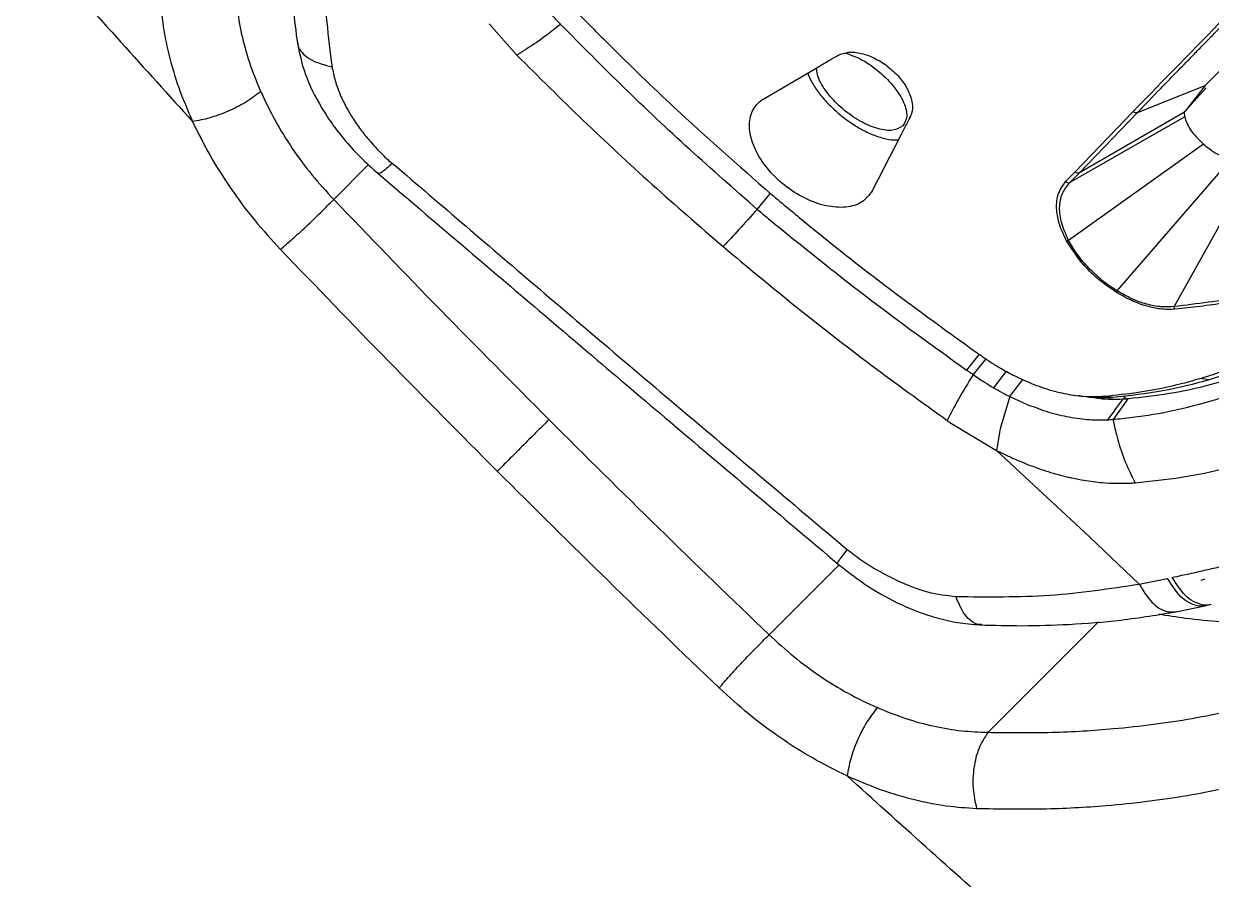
# Model space of a CAD drawing. Extents: x 400 to 501, y 484 to 634.
# Drawn here: x 478.36 to 483.71, y 574.96 to 578.82 of the extents above; entities that cross this region are included whole.
import ezdxf

# ---------------------------------------------------------------- set-up
doc = ezdxf.new("R2010")
doc.units = 0
doc.header["$MEASUREMENT"] = 0
doc.layers.add('DIM', color=3, linetype='Continuous')
doc.layers.add('GEOMETRY', color=3, linetype='Continuous', lineweight=25)

# ---------------------------------------------------------------- blocks, each defined once
blk = doc.blocks.new('2026 GRANDEE')
at = {"layer": 'GEOMETRY', "ltscale": 16}
for p, q in [((30.0297, -18.0228), (30.1549, -18.1641)), ((33.2545, -18.3003), (33.4284, -18.1258)), ((31.2669, -18.361), (31.521, -18.2117)), ((32.95, -18.422), (33.2545, -18.3003)), ((33.2545, -18.3003), (33.1642, -18.4162)), ((33.26, -18.3113), (33.1642, -18.4162)), ((31.928, -18.4381), (31.9214, -18.4515)), ((33.1628, -18.4426), (32.6454, -18.7383)), ((32.6686, -18.6892), (32.9306, -18.4176)), ((33.162, -18.4216), (32.6881, -18.6937)), ((32.6881, -18.6937), (32.95, -18.422)), ((33.162, -18.4216), (33.1642, -18.4162)), ((33.1628, -18.4426), (33.162, -18.4216)), ((31.8858, -18.5215), (31.7553, -18.7758)), ((33.2469, -18.5646), (32.6395, -18.9986)), ((29.3301, -18.8144), (29.4871, -18.6573)), ((33.3697, -18.6333), (32.8571, -19.2261)), ((33.481, -18.6397), (33.1148, -19.2971)), ((32.6263, -18.7336), (32.6686, -18.6892)), ((32.6454, -18.7383), (32.6881, -18.6937)), ((32.2366, -19.5117), (32.18, -19.5827)), ((32.2667, -19.5323), (32.2098, -19.6036)), ((32.3589, -19.5886), (32.3015, -19.6624)), ((32.3748, -19.7021), (32.4341, -19.6256)), ((32.3978, -19.6095), (32.4039, -19.6125)), ((33.2728, -19.6274), (33.2303, -19.6216)), ((33.388, -19.589), (33.2728, -19.6274)), ((32.3748, -19.7021), (32.3335, -19.8423)), ((32.3748, -19.7021), (32.4564, -19.739)), ((32.6372, -19.6916), (32.6687, -19.6971)), ((32.7892, -19.7012), (32.8009, -19.7003)), ((32.7892, -19.7012), (32.8254, -19.7075)), ((32.8377, -19.7066), (32.8009, -19.7003)), ((32.8254, -19.7075), (32.8377, -19.7066)), ((32.9072, -19.7129), (32.8397, -19.8051)), ((32.9006, -19.7135), (32.8829, -19.7146)), ((32.9072, -19.7129), (32.9006, -19.7135)), ((32.0926, -19.8099), (32.1056, -19.819)), ((32.1056, -19.819), (32.3144, -19.9447)), ((32.328, -19.866), (32.3144, -19.9447)), ((32.3143, -19.9447), (32.7337, -20.3343)), ((31.5945, -20.3505), (31.6431, -20.3914)), ((32.7337, -20.3343), (32.9579, -20.5471)), ((31.6066, -20.4599), (31.2911, -20.7754)), ((32.9579, -20.547), (33.0854, -20.5219)), ((33.2511, -20.5254), (33.2352, -20.5317)), ((33.1231, -20.6721), (33.2611, -20.644)), ((32.2754, -21.2163), (32.7744, -20.7173))]:
    blk.add_line(p, q, dxfattribs=at)
at = {"layer": 'GEOMETRY', "ltscale": 16, "flags": 128}
blk.add_lwpolyline([(31.2375, -18.8589), (31.2851, -18.8006), (31.2964, -18.7868)], dxfattribs=at)
at = {"layer": 'GEOMETRY', "ltscale": 16}
for centre, radius, start, end in [((32.9441, -18.4032), 0.0197, 226.6951, 287.4383), ((32.6822, -18.6748), 0.0198, 226.4854, 287.3924), ((32.64, -18.7191), 0.02, 226.7451, 285.8247), ((32.6291, -18.972), 0.0286, 272.7968, 291.3838), ((32.8977, -19.2466), 0.0455, 153.1199, 162.2275), ((33.1408, -19.296), 0.026, 182.4282, 210.1936)]:
    blk.add_arc(centre, radius, start, end, dxfattribs=at)
for points, knots in [([(39.3403, -18.3188), (39.2421, -18.1952), (39.0437, -17.9454), (38.7328, -17.5736), (38.408, -17.1999), (38.0687, -16.8252), (37.7247, -16.4607), (37.3161, -16.0443), (36.8313, -15.573), (36.2474, -15.036), (35.7044, -14.5629), (35.2225, -14.1602), (34.82, -13.8352), (34.4245, -13.527), (34.0364, -13.2352), (33.6442, -12.9511), (33.1606, -12.6142), (32.5822, -12.2331), (31.9193, -11.8235), (31.474, -11.572), (31.2546, -11.448)], [0, 0, 0, 0, 0.044709, 0.090349, 0.13691, 0.184379, 0.232745, 0.277954, 0.348418, 0.422679, 0.500679, 0.550525, 0.598903, 0.645795, 0.691185, 0.735062, 0.781563, 0.856423, 0.929252, 1, 1, 1, 1]), ([(25.6401, -14.8721), (25.8336, -15.1091), (26.2206, -15.5828), (26.8154, -16.304), (27.4244, -17.0269), (28.0485, -17.749), (28.4791, -18.2252), (28.6943, -18.4632)], [0, 0, 0, 0, 0.200185, 0.400293, 0.600353, 0.800276, 1, 1, 1, 1]), ([(32.9306, -18.4176), (33.0687, -18.2759), (33.3447, -17.9927), (33.7344, -17.5979), (34.1075, -17.2223), (34.4631, -16.8668), (34.8041, -16.5285), (35.1296, -16.2087), (35.4389, -15.9085), (35.6274, -15.7301), (35.7217, -15.6409)], [0, 0, 0, 0, 0.124992, 0.249991, 0.374994, 0.500001, 0.625009, 0.750013, 0.875011, 1, 1, 1, 1]), ([(32.95, -18.422), (32.9846, -18.3864), (33.0472, -18.3218), (33.13, -18.2367), (33.1928, -18.1722), (33.236, -18.1278), (33.2616, -18.1016), (33.2856, -18.0771), (33.3141, -18.0478), (33.3519, -18.0092), (33.3893, -17.9709), (33.432, -17.9273), (33.4764, -17.882), (33.5258, -17.8317), (33.5776, -17.7789), (33.6369, -17.7187), (33.6996, -17.655), (33.7727, -17.581), (33.8525, -17.5002), (33.9384, -17.4136), (34.0295, -17.3219), (34.1206, -17.2303), (34.2129, -17.1378), (34.3042, -17.0466), (34.3961, -16.955), (34.4915, -16.8601), (34.5875, -16.7648), (34.69, -16.6635), (34.795, -16.5599), (34.901, -16.4557), (35.0048, -16.354), (35.1063, -16.2549), (35.2666, -16.0991), (35.485, -15.8882), (35.6569, -15.726), (35.7444, -15.6433)], [0, 0, 0, 0, 0.0311019, 0.0562823, 0.0755408, 0.0888776, 0.0962928, 0.0993371, 0.1111645, 0.1229632, 0.1347331, 0.1464743, 0.1633002, 0.1770638, 0.1936843, 0.2131618, 0.2344577, 0.254875, 0.2849745, 0.313681, 0.3409946, 0.3771606, 0.4069531, 0.436616, 0.4726308, 0.5041053, 0.5386977, 0.5764081, 0.616164, 0.6551151, 0.6953622, 0.7345344, 0.7727634, 0.8842695, 1, 1, 1, 1]), ([(29.1349, -17.2634), (29.1294, -17.3474), (29.1177, -17.5228), (29.1262, -17.8056), (29.1527, -18.0067), (29.1665, -18.1112)], [0, 0, 0, 0, 0.305771, 0.639299, 1, 1, 1, 1]), ([(29.2933, -17.4345), (29.2862, -17.5611), (29.2721, -17.8144), (29.3056, -18.0825), (29.3224, -18.2165)], [0, 0, 0, 0, 0.5000751, 1, 1, 1, 1]), ([(29.0017, -18.3286), (28.9841, -18.2852), (28.9491, -18.1992), (28.9152, -18.0714), (28.8936, -17.9478), (28.8907, -17.8691), (28.8892, -17.8301)], [0, 0, 0, 0, 0.2581776, 0.511237, 0.7582896, 1, 1, 1, 1]), ([(28.5478, -17.8802), (28.5508, -17.9255), (28.5568, -18.0172), (28.5857, -18.1614), (28.6292, -18.3111), (28.6724, -18.4121), (28.6943, -18.4632)], [0, 0, 0, 0, 0.241188, 0.488058, 0.741291, 1, 1, 1, 1]), ([(30.2818, -17.9474), (30.293, -17.9606), (30.3152, -17.9871), (30.3396, -18.0127), (30.3518, -18.0255)], [0, 0, 0, 0, 0.49999, 1, 1, 1, 1]), ([(30.4303, -17.9751), (30.4773, -18.0229), (30.6184, -18.1663), (30.9037, -18.4421), (31.1533, -18.6613), (31.3003, -18.7903)], [0, 0, 0, 0, 0.170504, 0.511639, 1, 1, 1, 1]), ([(30.3518, -18.0255), (30.3214, -18.0491), (30.2605, -18.0965), (30.2072, -18.1311), (30.1805, -18.1484)], [0, 0, 0, 0, 0.499574, 1, 1, 1, 1]), ([(31.2375, -18.8589), (31.1351, -18.769), (30.9304, -18.5893), (30.6344, -18.3108), (30.446, -18.1206), (30.3518, -18.0255)], [0, 0, 0, 0, 0.3334574, 0.6667701, 1, 1, 1, 1]), ([(29.165, -18.1015), (29.1738, -18.1452), (29.1926, -18.2386), (29.2491, -18.3595), (29.3132, -18.462), (29.3746, -18.5426), (29.4475, -18.6236), (29.5039, -18.6738), (29.5328, -18.6995)], [0, 0, 0, 0, 0.207271, 0.443381, 0.57234, 0.70825, 0.850856, 1, 1, 1, 1]), ([(29.1675, -18.1058), (29.1685, -18.1134), (29.171, -18.1332), (29.193, -18.161), (29.2397, -18.1956), (29.2894, -18.2082), (29.3224, -18.2165)], [0, 0, 0, 0, 0.13381, 0.351078, 0.56892, 1, 1, 1, 1]), ([(30.1805, -18.1484), (30.1756, -18.1514), (30.167, -18.1567), (30.1586, -18.1618), (30.1549, -18.1641)], [0, 0, 0, 0, 0.560911, 1, 1, 1, 1]), ([(30.1549, -18.1641), (30.2538, -18.2626), (30.4516, -18.4597), (30.762, -18.7481), (30.9766, -18.934), (31.0839, -19.0269)], [0, 0, 0, 0, 0.33333, 0.666664, 1, 1, 1, 1]), ([(31.521, -18.2117), (31.5362, -18.2029), (31.5634, -18.1871), (31.5904, -18.1714), (31.6023, -18.1646)], [0, 0, 0, 0, 0.56, 1, 1, 1, 1]), ([(31.6023, -18.1646), (31.6169, -18.1588), (31.6463, -18.1472), (31.7064, -18.1533), (31.7703, -18.1777), (31.8322, -18.2177), (31.8838, -18.2688), (31.9211, -18.3255), (31.9385, -18.381), (31.9366, -18.419), (31.9289, -18.4363), (31.9271, -18.4404)], [0, 0, 0, 0, 0.1203256, 0.2422694, 0.3639867, 0.483516, 0.6039995, 0.7221035, 0.8436138, 0.9626938, 1, 1, 1, 1]), ([(31.6363, -18.1547), (31.6609, -18.1638), (31.7116, -18.1826), (31.7906, -18.2392), (31.8577, -18.3078), (31.9013, -18.3789), (31.9171, -18.4433), (31.9011, -18.4698), (31.8931, -18.483)], [0, 0, 0, 0, 0.1583553, 0.3266842, 0.4950132, 0.6633421, 0.8316711, 1, 1, 1, 1]), ([(29.3223, -18.2166), (29.3264, -18.2373), (29.3347, -18.2786), (29.3581, -18.3424), (29.3878, -18.403), (29.4222, -18.4597), (29.4596, -18.5119), (29.4973, -18.5562), (29.5297, -18.5912), (29.5526, -18.6153), (29.5729, -18.6354), (29.5871, -18.646), (29.5951, -18.652)], [0, 0, 0, 0, 0.141773, 0.282083, 0.422881, 0.542442, 0.659487, 0.775384, 0.85224, 0.910186, 0.949485, 1, 1, 1, 1]), ([(31.8931, -18.483), (31.8795, -18.4914), (31.8523, -18.5084), (31.7814, -18.4991), (31.7012, -18.465), (31.6208, -18.4088), (31.5545, -18.3402), (31.511, -18.2726), (31.5061, -18.2373), (31.504, -18.2217)], [0, 0, 0, 0, 0.147384, 0.294768, 0.442151, 0.589535, 0.736919, 0.884303, 1, 1, 1, 1]), ([(31.4647, -18.2448), (31.4703, -18.2584), (31.4822, -18.2872), (31.5137, -18.3341), (31.5544, -18.3821), (31.6025, -18.4274), (31.6554, -18.4678), (31.7107, -18.5015), (31.7659, -18.527), (31.8176, -18.5421), (31.8543, -18.548), (31.8704, -18.5456), (31.8737, -18.545)], [0, 0, 0, 0, 0.096704, 0.206126, 0.315547, 0.424968, 0.53439, 0.643811, 0.753232, 0.862654, 0.972075, 1, 1, 1, 1]), ([(29.0017, -18.3286), (28.9802, -18.3447), (28.9371, -18.377), (28.8552, -18.4183), (28.7703, -18.45), (28.7196, -18.4588), (28.6943, -18.4632)], [0, 0, 0, 0, 0.25, 0.5, 0.75, 1, 1, 1, 1]), ([(29.0017, -18.3286), (29.0223, -18.3722), (29.0632, -18.459), (29.1415, -18.5845), (29.2294, -18.7043), (29.2967, -18.7778), (29.3301, -18.8144)], [0, 0, 0, 0, 0.254302, 0.505865, 0.754396, 1, 1, 1, 1]), ([(31.7553, -18.7758), (31.7416, -18.7942), (31.7144, -18.8311), (31.6389, -18.8535), (31.548, -18.8475), (31.4499, -18.812), (31.357, -18.7522), (31.2792, -18.6752), (31.2247, -18.5895), (31.1989, -18.5041), (31.2052, -18.4284), (31.2342, -18.3828), (31.2602, -18.3654), (31.2669, -18.361)], [0, 0, 0, 0, 0.098309, 0.196625, 0.294658, 0.391648, 0.487354, 0.582142, 0.676788, 0.772116, 0.868639, 0.966339, 1, 1, 1, 1]), ([(31.9271, -18.4404), (31.9194, -18.4555), (31.9057, -18.4825), (31.8918, -18.5096), (31.8858, -18.5215)], [0, 0, 0, 0, 0.56, 1, 1, 1, 1]), ([(33.1628, -18.4426), (33.1652, -18.4513), (33.1699, -18.4688), (33.1883, -18.5008), (33.2138, -18.5338), (33.2359, -18.5543), (33.2469, -18.5646)], [0, 0, 0, 0, 0.247886, 0.498032, 0.749147, 1, 1, 1, 1]), ([(28.6943, -18.4632), (28.7195, -18.5146), (28.7698, -18.617), (28.8646, -18.7655), (28.9702, -18.9078), (29.0505, -18.9956), (29.0904, -19.0393)], [0, 0, 0, 0, 0.254022, 0.505539, 0.754196, 1, 1, 1, 1]), ([(33.2469, -18.5646), (33.2556, -18.5717), (33.2757, -18.5884), (33.308, -18.6089), (33.3415, -18.6249), (33.3603, -18.6305), (33.3697, -18.6333)], [0, 0, 0, 0, 0.216044, 0.501812, 0.752075, 1, 1, 1, 1]), ([(29.5952, -18.6519), (29.5775, -18.667), (29.5508, -18.6898), (29.5326, -18.6993), (29.531, -18.6961), (29.5306, -18.6951)], [0, 0, 0, 0, 0.582104, 0.876358, 1, 1, 1, 1]), ([(29.5952, -18.6519), (29.8157, -18.8408), (30.2567, -19.2187), (30.9245, -19.7859), (31.3712, -20.1623), (31.5945, -20.3505)], [0, 0, 0, 0, 0.333328, 0.666669, 1, 1, 1, 1]), ([(29.5293, -18.6966), (29.7566, -18.8905), (30.2151, -19.2817), (30.9062, -19.8687), (31.3691, -20.2601), (31.5985, -20.4541)], [0, 0, 0, 0, 0.331339, 0.668676, 1, 1, 1, 1]), ([(32.6305, -19.0005), (32.6186, -18.9755), (32.596, -18.9279), (32.5834, -18.8582), (32.5877, -18.7889), (32.6126, -18.7533), (32.6263, -18.7336)], [0, 0, 0, 0, 0.234949, 0.448746, 0.695468, 1, 1, 1, 1]), ([(32.6395, -18.9986), (32.6278, -18.9727), (32.6043, -18.9209), (32.5962, -18.8485), (32.6078, -18.785), (32.6329, -18.7539), (32.6454, -18.7383)], [0, 0, 0, 0, 0.250872, 0.501174, 0.750898, 1, 1, 1, 1]), ([(29.0904, -19.0393), (29.1079, -19.0242), (29.1431, -18.9941), (29.2074, -18.935), (29.2728, -18.8724), (29.311, -18.8337), (29.3301, -18.8144)], [0, 0, 0, 0, 0.25, 0.5, 0.75, 1, 1, 1, 1]), ([(29.3301, -18.8144), (29.4901, -18.981), (29.8101, -19.3141), (30.1363, -19.6422), (30.2993, -19.8062)], [0, 0, 0, 0, 0.5001736, 1, 1, 1, 1]), ([(31.3003, -18.7903), (31.3528, -18.8341), (31.5103, -18.9655), (31.8172, -19.2091), (32.078, -19.3973), (32.2282, -19.5058)], [0, 0, 0, 0, 0.174776, 0.524458, 1, 1, 1, 1]), ([(31.2375, -18.8589), (31.2091, -18.8905), (31.1523, -18.9539), (31.1067, -19.0026), (31.0839, -19.0269)], [0, 0, 0, 0, 0.5000004, 1, 1, 1, 1]), ([(31.2375, -18.8589), (31.2481, -18.8677), (31.267, -18.8836), (31.286, -18.8993), (31.2944, -18.9062)], [0, 0, 0, 0, 0.56, 1, 1, 1, 1]), ([(31.2944, -18.9062), (31.4391, -19.0236), (31.7284, -19.2583), (32.0295, -19.4746), (32.18, -19.5827)], [0, 0, 0, 0, 0.5001174, 1, 1, 1, 1]), ([(31.0839, -19.0269), (31.1931, -19.1179), (31.4116, -19.2998), (31.7487, -19.5614), (31.9779, -19.7271), (32.0926, -19.8099)], [0, 0, 0, 0, 0.333336, 0.66667, 1, 1, 1, 1]), ([(32.8543, -19.2327), (32.8249, -19.2124), (32.7712, -19.1751), (32.6913, -19.0956), (32.6534, -19.0363), (32.6305, -19.0005)], [0, 0, 0, 0, 0.323173, 0.5911208, 1, 1, 1, 1]), ([(32.8571, -19.2261), (32.8347, -19.2109), (32.7899, -19.1807), (32.7299, -19.1243), (32.6774, -19.0631), (32.6521, -19.0201), (32.6395, -18.9986)], [0, 0, 0, 0, 0.250154, 0.500352, 0.750371, 1, 1, 1, 1]), ([(29.0904, -19.0393), (29.2516, -19.2072), (29.5739, -19.5428), (29.9026, -19.8734), (30.0669, -20.0386)], [0, 0, 0, 0, 0.500165, 1, 1, 1, 1]), ([(33.703, -19.1866), (33.6106, -19.211), (33.4256, -19.2599), (33.2184, -19.2847), (33.1148, -19.2971)], [0, 0, 0, 0, 0.499993, 1, 1, 1, 1]), ([(33.7079, -19.199), (33.6676, -19.2102), (33.5875, -19.2325), (33.4654, -19.2592), (33.3469, -19.2805), (33.2326, -19.2971), (33.1563, -19.3051), (33.1183, -19.3091)], [0, 0, 0, 0, 0.219876, 0.437119, 0.636174, 0.818383, 1, 1, 1, 1]), ([(33.1183, -19.3091), (33.0973, -19.3096), (33.0579, -19.3107), (32.9913, -19.2962), (32.9235, -19.2721), (32.8775, -19.2459), (32.8543, -19.2327)], [0, 0, 0, 0, 0.26372, 0.496598, 0.746741, 1, 1, 1, 1]), ([(33.1148, -19.2971), (33.0955, -19.2983), (33.0569, -19.3007), (32.9917, -19.2876), (32.9241, -19.264), (32.8794, -19.2387), (32.8571, -19.2261)], [0, 0, 0, 0, 0.249506, 0.499491, 0.749738, 1, 1, 1, 1]), ([(32.2282, -19.5058), (32.2325, -19.5087), (32.241, -19.5147), (32.2495, -19.5207), (32.2538, -19.5237)], [0, 0, 0, 0, 0.499998, 1, 1, 1, 1]), ([(32.2538, -19.5237), (32.2678, -19.5332), (32.2959, -19.5523), (32.344, -19.5814), (32.3782, -19.5993), (32.3978, -19.6095)], [0, 0, 0, 0, 0.298802, 0.597593, 1, 1, 1, 1]), ([(32.2098, -19.6036), (32.1868, -19.6416), (32.1408, -19.7177), (32.1086, -19.7791), (32.0926, -19.8099)], [0, 0, 0, 0, 0.499709, 1, 1, 1, 1]), ([(32.18, -19.5827), (32.1856, -19.5866), (32.1955, -19.5936), (32.2054, -19.6006), (32.2098, -19.6036)], [0, 0, 0, 0, 0.56, 1, 1, 1, 1]), ([(32.2098, -19.6036), (32.2267, -19.6152), (32.2569, -19.6358), (32.2878, -19.6543), (32.3015, -19.6624)], [0, 0, 0, 0, 0.559982, 1, 1, 1, 1]), ([(32.4039, -19.6125), (32.4343, -19.6264), (32.4956, -19.6545), (32.5868, -19.6824), (32.6758, -19.6993), (32.7427, -19.7036), (32.7793, -19.7017), (32.7892, -19.7012)], [0, 0, 0, 0, 0.226394, 0.457624, 0.683971, 0.91481, 1, 1, 1, 1]), ([(32.8009, -19.7003), (32.8519, -19.6951), (32.9528, -19.6847), (33.0962, -19.6583), (33.1855, -19.6338), (33.2303, -19.6216)], [0, 0, 0, 0, 0.33684, 0.667853, 1, 1, 1, 1]), ([(33.2728, -19.6274), (33.2044, -19.6456), (33.0673, -19.6822), (32.9144, -19.6984), (32.8377, -19.7066)], [0, 0, 0, 0, 0.498217, 1, 1, 1, 1]), ([(33.4547, -19.5945), (33.3961, -19.614), (33.2812, -19.6523), (33.0975, -19.6915), (32.9697, -19.7059), (32.9072, -19.7129)], [0, 0, 0, 0, 0.347624, 0.680411, 1, 1, 1, 1]), ([(33.2303, -19.6216), (33.2519, -19.6149), (33.2906, -19.603), (33.3278, -19.5894), (33.3441, -19.5834)], [0, 0, 0, 0, 0.560267, 1, 1, 1, 1]), ([(32.3015, -19.6624), (32.3151, -19.6702), (32.3394, -19.6841), (32.364, -19.6966), (32.3748, -19.7021)], [0, 0, 0, 0, 0.559988, 1, 1, 1, 1]), ([(32.8254, -19.7075), (32.795, -19.7085), (32.7494, -19.7101), (32.6994, -19.7009), (32.6827, -19.6978)], [0, 0, 0, 0, 0.665942, 1, 1, 1, 1]), ([(32.8829, -19.7146), (32.8487, -19.7157), (32.8048, -19.7171), (32.757, -19.7084), (32.7465, -19.7064)], [0, 0, 0, 0, 0.7802109, 1, 1, 1, 1]), ([(32.883, -19.7146), (32.8822, -19.7157), (32.8597, -19.7465), (32.8371, -19.7772), (32.8154, -19.8069)], [0, 0, 0, 0, 0.036598, 1, 1, 1, 1]), ([(32.8397, -19.8051), (32.8529, -19.8038), (32.9311, -19.7965), (33.0834, -19.775), (33.2115, -19.7407), (33.2815, -19.7221)], [0, 0, 0, 0, 0.084046, 0.500033, 1, 1, 1, 1]), ([(32.9006, -19.7135), (32.8956, -19.7101), (32.8897, -19.7061), (32.886, -19.7011), (32.8855, -19.7003)], [0, 0, 0, 0, 0.850581, 1, 1, 1, 1]), ([(33.2815, -19.7221), (33.3018, -19.7158), (33.338, -19.7046), (33.373, -19.692), (33.3884, -19.6865)], [0, 0, 0, 0, 0.56, 1, 1, 1, 1]), ([(32.4564, -19.739), (32.4878, -19.7507), (32.5503, -19.774), (32.6437, -19.7959), (32.733, -19.8081), (32.7887, -19.8073), (32.8154, -19.8069)], [0, 0, 0, 0, 0.251129, 0.500007, 0.760517, 1, 1, 1, 1]), ([(30.2993, -19.8062), (30.2801, -19.8254), (30.2417, -19.8638), (30.1776, -19.9279), (30.1159, -19.9896), (30.0832, -20.0223), (30.0669, -20.0386)], [0, 0, 0, 0, 0.25, 0.5, 0.75, 1, 1, 1, 1]), ([(31.2911, -20.7754), (31.1246, -20.6154), (30.7915, -20.2955), (30.4634, -19.9693), (30.2993, -19.8062)], [0, 0, 0, 0, 0.499946, 1, 1, 1, 1]), ([(32.8154, -19.8069), (32.82, -19.8066), (32.8281, -19.8062), (32.8362, -19.8055), (32.8398, -19.8052)], [0, 0, 0, 0, 0.559997, 1, 1, 1, 1]), ([(32.8397, -19.8051), (32.84, -19.8063), (32.8419, -19.8173), (32.8466, -19.8401), (32.8556, -19.8774), (32.8732, -19.9396), (32.9007, -20.0135), (32.9278, -20.0674), (32.9394, -20.0905)], [0, 0, 0, 0, 0.011138, 0.106821, 0.223106, 0.381371, 0.734801, 1, 1, 1, 1]), ([(32.3335, -19.8423), (32.3325, -19.8468), (32.3306, -19.8548), (32.3288, -19.8626), (32.328, -19.866)], [0, 0, 0, 0, 0.559843, 1, 1, 1, 1]), ([(32.3144, -19.9447), (32.33, -19.9524), (32.3612, -19.9679), (32.4081, -19.9888), (32.4547, -20.008), (32.5011, -20.0252), (32.547, -20.0405), (32.5925, -20.0538), (32.6287, -20.0631), (32.6676, -20.0719), (32.7198, -20.0818), (32.7841, -20.0899), (32.8443, -20.0932), (32.8871, -20.0933), (32.9174, -20.0921), (32.9333, -20.0909), (32.9394, -20.0905)], [0, 0, 0, 0, 0.072327, 0.144307, 0.215901, 0.287068, 0.35786, 0.428418, 0.498884, 0.52767, 0.612267, 0.747353, 0.840991, 0.914589, 0.967688, 1, 1, 1, 1]), ([(33.1063, -20.5174), (33.121, -20.5141), (33.1468, -20.5084), (33.1836, -20.5002), (33.217, -20.4927), (33.2505, -20.4851), (33.2839, -20.4775), (33.3595, -20.4601), (33.5202, -20.4221), (33.7543, -20.3639), (34.0202, -20.2935), (34.3468, -20.2018), (34.7399, -20.083), (35.0288, -19.9821), (35.1754, -19.9309)], [0, 0, 0, 0, 0.0192858, 0.0339824, 0.0487378, 0.063552, 0.0784248, 0.0933562, 0.1645349, 0.2948545, 0.4146649, 0.5382116, 0.7655741, 1, 1, 1, 1]), ([(32.9394, -20.0905), (33.0095, -20.0832), (33.1527, -20.0684), (33.3584, -20.0259), (33.4865, -19.9834), (33.5521, -19.9616)], [0, 0, 0, 0, 0.319514, 0.651782, 1, 1, 1, 1]), ([(31.0662, -21.0151), (30.8984, -20.854), (30.5627, -20.5316), (30.2322, -20.203), (30.0669, -20.0386)], [0, 0, 0, 0, 0.499937, 1, 1, 1, 1]), ([(31.5997, -20.4526), (31.5993, -20.4527), (31.5976, -20.4532), (31.6081, -20.4371), (31.6292, -20.4096), (31.6431, -20.3914)], [0, 0, 0, 0, 0.122269, 0.417019, 1, 1, 1, 1]), ([(31.6431, -20.3914), (31.6641, -20.4076), (31.709, -20.4424), (31.7836, -20.4882), (31.8831, -20.5399), (32.0033, -20.5878), (32.0901, -20.5981), (32.1322, -20.6031)], [0, 0, 0, 0, 0.135612, 0.290866, 0.455819, 0.735913, 1, 1, 1, 1]), ([(31.595, -20.4511), (31.6353, -20.4832), (31.7227, -20.5528), (31.8476, -20.6235), (31.9608, -20.6725), (32.0548, -20.7029), (32.1538, -20.725), (32.2189, -20.7292), (32.2523, -20.7314)], [0, 0, 0, 0, 0.199057, 0.432, 0.561501, 0.699498, 0.845721, 1, 1, 1, 1]), ([(33.2193, -20.6449), (33.2062, -20.6409), (33.1801, -20.633), (33.1312, -20.5947), (33.1037, -20.5509), (33.0854, -20.5219)], [0, 0, 0, 0, 0.250645, 0.5018999, 1, 1, 1, 1]), ([(33.2408, -20.6401), (33.2276, -20.6361), (33.2013, -20.6281), (33.1524, -20.5898), (33.1247, -20.5463), (33.1063, -20.5174)], [0, 0, 0, 0, 0.251818, 0.502735, 1, 1, 1, 1]), ([(32.1322, -20.603), (32.2751, -20.6046), (32.5609, -20.6077), (32.8256, -20.5672), (32.9579, -20.547)], [0, 0, 0, 0, 0.49995, 1, 1, 1, 1]), ([(32.9579, -20.547), (32.9754, -20.5766), (33.0018, -20.6212), (33.0492, -20.6587), (33.0871, -20.6749), (33.1118, -20.6727), (33.1239, -20.6716)], [0, 0, 0, 0, 0.401773, 0.60476, 0.807322, 1, 1, 1, 1]), ([(32.2478, -20.7294), (32.2436, -20.7298), (32.2279, -20.7311), (32.202, -20.7164), (32.1635, -20.6789), (32.1447, -20.6334), (32.1321, -20.6031)], [0, 0, 0, 0, 0.084606, 0.315187, 0.544912, 1, 1, 1, 1]), ([(33.282, -20.6389), (33.2813, -20.6392), (33.2685, -20.6444), (33.2543, -20.6422), (33.2408, -20.6401)], [0, 0, 0, 0, 0.057387, 1, 1, 1, 1]), ([(32.2423, -20.7311), (32.3048, -20.7328), (32.4394, -20.7364), (32.6508, -20.7297), (32.8857, -20.7111), (33.0449, -20.6849), (33.1289, -20.671)], [0, 0, 0, 0, 0.202832, 0.437188, 0.702987, 1, 1, 1, 1]), ([(33.7718, -20.7147), (33.6748, -20.719), (33.4808, -20.7276), (33.2361, -20.7139), (33.0866, -20.6898), (33.0464, -20.6833)], [0, 0, 0, 0, 0.422248, 0.845047, 1, 1, 1, 1]), ([(33.2601, -20.6438), (33.2594, -20.6441), (33.2468, -20.6493), (33.2327, -20.647), (33.2193, -20.6449)], [0, 0, 0, 0, 0.055073, 1, 1, 1, 1]), ([(31.0662, -21.0151), (31.0812, -20.9976), (31.1114, -20.9624), (31.1704, -20.8981), (31.2331, -20.8327), (31.2718, -20.7945), (31.2911, -20.7754)], [0, 0, 0, 0, 0.25, 0.5, 0.75, 1, 1, 1, 1]), ([(31.2911, -20.7754), (31.3276, -20.8088), (31.4012, -20.876), (31.5209, -20.9639), (31.6464, -21.0423), (31.7333, -21.0832), (31.7769, -21.1038)], [0, 0, 0, 0, 0.245337, 0.493951, 0.745604, 1, 1, 1, 1]), ([(31.6423, -21.4112), (31.5909, -21.386), (31.4884, -21.3357), (31.3398, -21.2408), (31.1976, -21.1352), (31.1098, -21.055), (31.0662, -21.0151)], [0, 0, 0, 0, 0.254117, 0.505724, 0.754464, 1, 1, 1, 1]), ([(31.7769, -21.1038), (31.7608, -21.1253), (31.7285, -21.1685), (31.6872, -21.2503), (31.6555, -21.3352), (31.6467, -21.3859), (31.6423, -21.4112)], [0, 0, 0, 0, 0.25, 0.5, 0.75, 1, 1, 1, 1]), ([(32.2754, -21.2163), (32.2366, -21.2148), (32.1579, -21.2119), (32.0344, -21.1904), (31.9065, -21.1564), (31.8204, -21.1215), (31.7769, -21.1038)], [0, 0, 0, 0, 0.240878, 0.488215, 0.741539, 1, 1, 1, 1]), ([(33.3662, -21.1203), (33.3099, -21.1319), (33.1973, -21.1551), (33.0222, -21.1813), (32.8124, -21.2042), (32.5649, -21.2195), (32.3721, -21.2174), (32.2754, -21.2163)], [0, 0, 0, 0, 0.165645, 0.331324, 0.49765, 0.748234, 1, 1, 1, 1]), ([(32.2754, -21.2163), (32.2612, -21.2385), (32.233, -21.283), (32.2107, -21.3734), (32.2056, -21.4696), (32.2187, -21.5283), (32.2253, -21.5577)], [0, 0, 0, 0, 0.25, 0.5, 0.75, 1, 1, 1, 1]), ([(35.2072, -24.4441), (34.9719, -24.2519), (34.5014, -23.8675), (33.7854, -23.2767), (33.0679, -22.6719), (32.3512, -22.0523), (31.8786, -21.6249), (31.6423, -21.4112)], [0, 0, 0, 0, 0.200184, 0.400292, 0.600352, 0.800275, 1, 1, 1, 1]), ([(31.6423, -21.4112), (31.6935, -21.4331), (31.7946, -21.4764), (31.9444, -21.5199), (32.0886, -21.5488), (32.1802, -21.5547), (32.2253, -21.5577)], [0, 0, 0, 0, 0.258999, 0.512491, 0.759639, 1, 1, 1, 1]), ([(32.2253, -21.5577), (32.3249, -21.5595), (32.5236, -21.563), (32.7784, -21.5489), (32.9944, -21.5267), (33.1746, -21.5008), (33.2905, -21.4776), (33.3484, -21.466)], [0, 0, 0, 0, 0.251825, 0.502428, 0.668743, 0.834396, 1, 1, 1, 1])]:
    blk.add_open_spline(points, degree=3, knots=knots, dxfattribs=at)

msp = doc.modelspace()

# ---------------------------------------------------------------- block references
at = {"layer": 'DIM'}
msp.add_blockref('2026 GRANDEE', (450.4248, 596.8403), dxfattribs=at)

doc.saveas('drawing.dxf')
